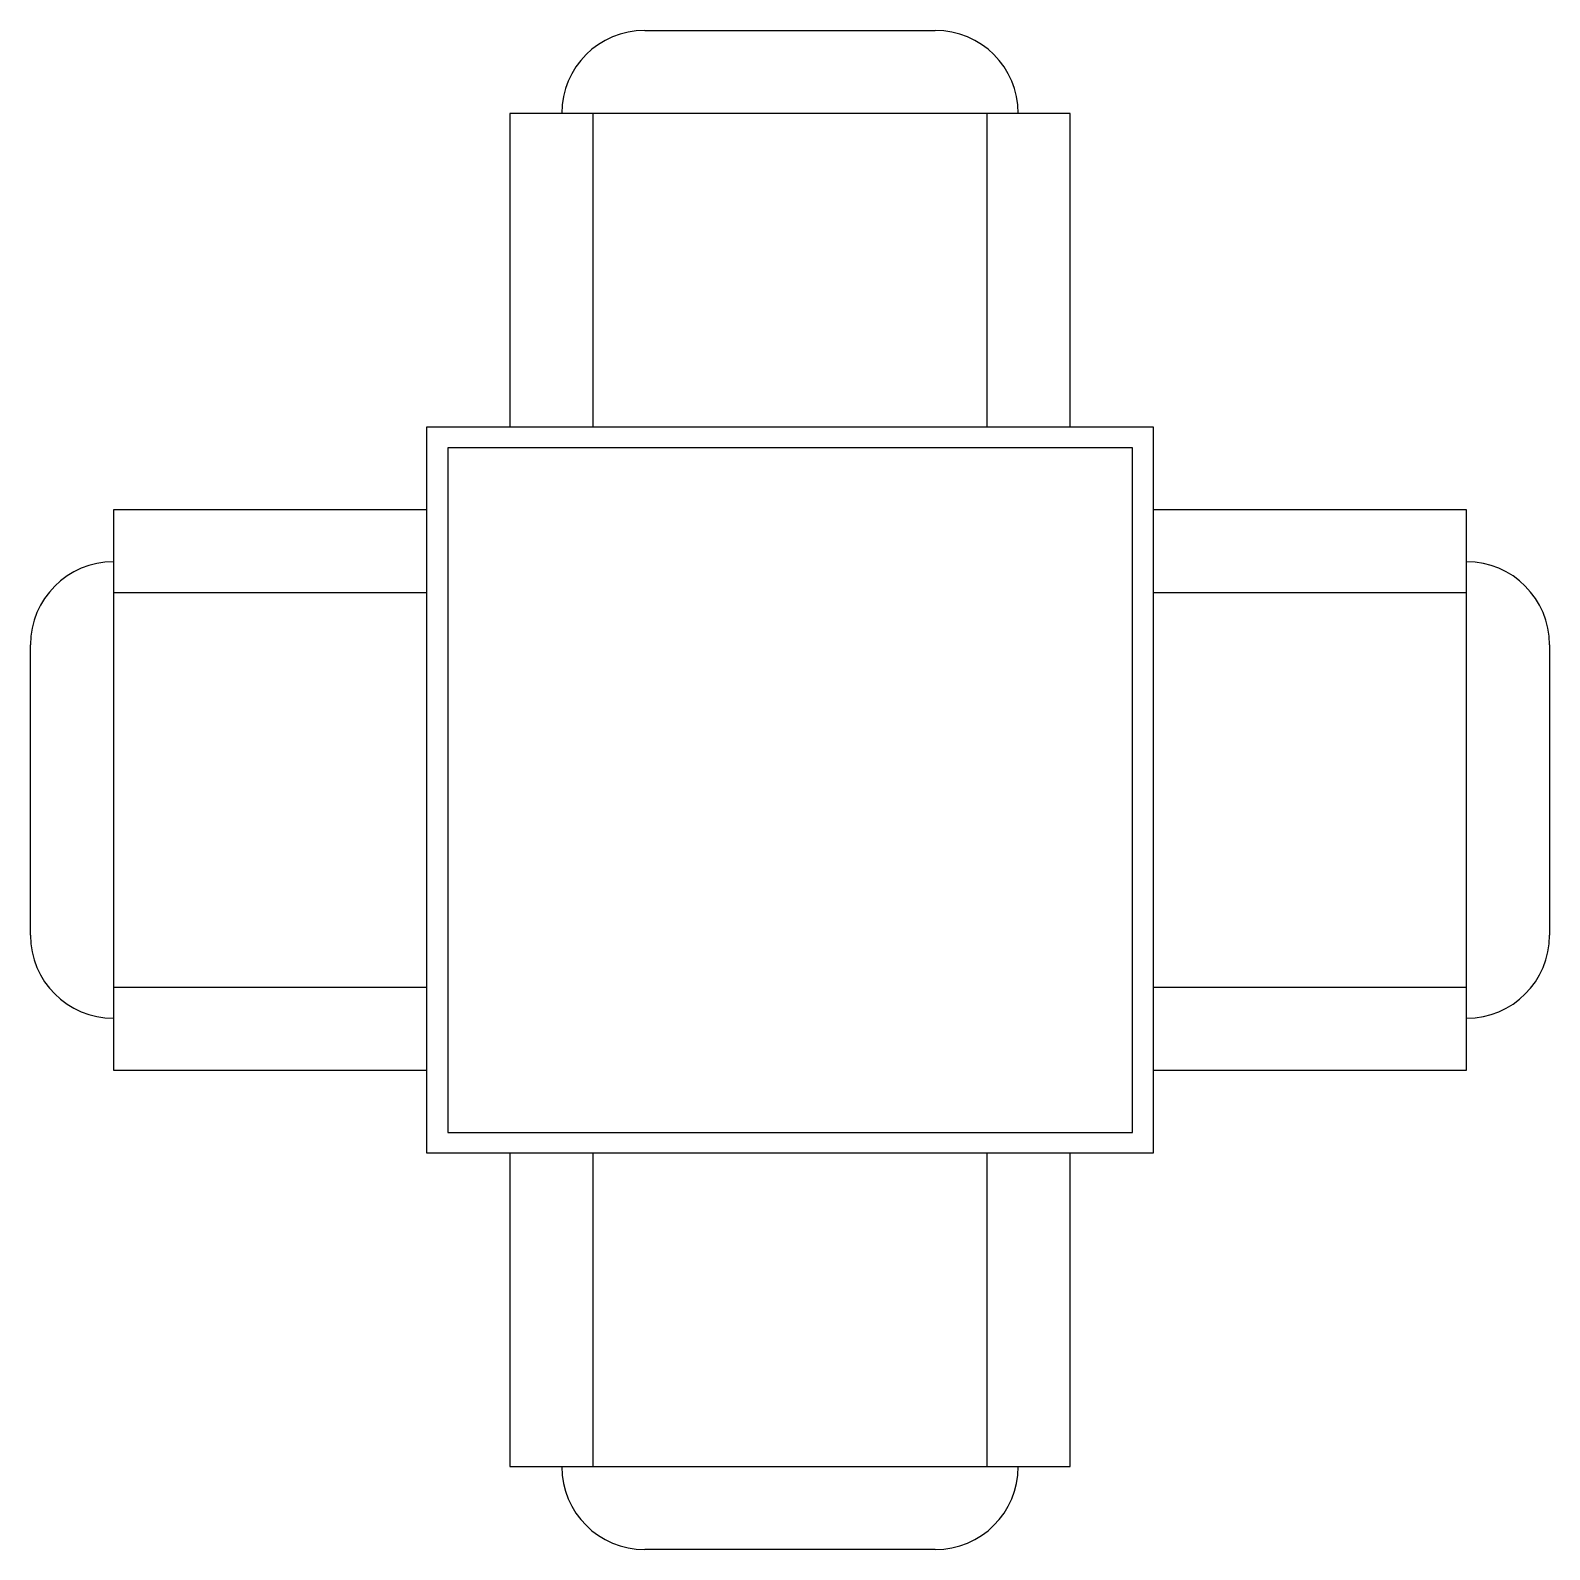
# Model space of a CAD drawing. Extents: x 655 to 802, y 284 to 431.
import ezdxf

# ---------------------------------------------------------------- set-up
doc = ezdxf.new("R2010")
doc.units = 0
doc.layers.get('0').update_dxf_attribs({"linetype": 'CONTINUOUS'})

msp = doc.modelspace()

# ---------------------------------------------------------------- linework, layer by layer
at = {"color": 0}
for p, q in [((714.64, 430.86), (742.64, 430.86)), ((701.64, 422.86), (701.64, 392.63)), ((755.64, 422.86), (701.64, 422.86)), ((709.64, 422.86), (709.64, 392.63)), ((747.64, 392.63), (747.64, 422.86)), ((755.64, 392.63), (755.64, 422.86)), ((693.64, 322.63), (693.64, 392.63)), ((693.64, 392.63), (763.64, 392.63)), ((763.64, 392.63), (763.64, 322.63)), ((695.64, 390.63), (695.64, 324.63)), ((761.64, 390.63), (695.64, 390.63)), ((761.64, 324.63), (761.64, 390.63)), ((663.42, 384.63), (663.42, 330.63)), ((693.64, 384.63), (663.42, 384.63)), ((793.86, 384.63), (763.64, 384.63)), ((793.86, 330.63), (793.86, 384.63)), ((693.64, 376.63), (663.42, 376.63)), ((793.86, 376.63), (763.64, 376.63)), ((655.42, 343.63), (655.42, 371.63)), ((801.86, 371.63), (801.86, 343.63)), ((663.42, 338.63), (693.64, 338.63)), ((763.64, 338.63), (793.86, 338.63)), ((663.42, 330.63), (693.64, 330.63)), ((763.64, 330.63), (793.86, 330.63)), ((695.64, 324.63), (761.64, 324.63)), ((763.64, 322.63), (693.64, 322.63)), ((701.64, 322.63), (701.64, 292.41)), ((709.64, 322.63), (709.64, 292.41)), ((747.64, 292.41), (747.64, 322.63)), ((755.64, 292.41), (755.64, 322.63)), ((701.64, 292.41), (755.64, 292.41)), ((742.64, 284.41), (714.64, 284.41))]:
    msp.add_line(p, q, dxfattribs=at)
for centre, start, end in [((714.64, 422.86), 90, 180), ((742.64, 422.86), 0, 90), ((663.42, 371.63), 90, 180), ((793.86, 371.63), 360, 90), ((663.42, 343.63), 180, 270), ((793.86, 343.63), 270, 0), ((714.64, 292.41), 180, 270), ((742.64, 292.41), 270, 360)]:
    msp.add_arc(centre, 8, start, end, dxfattribs=at)

doc.saveas('drawing.dxf')
